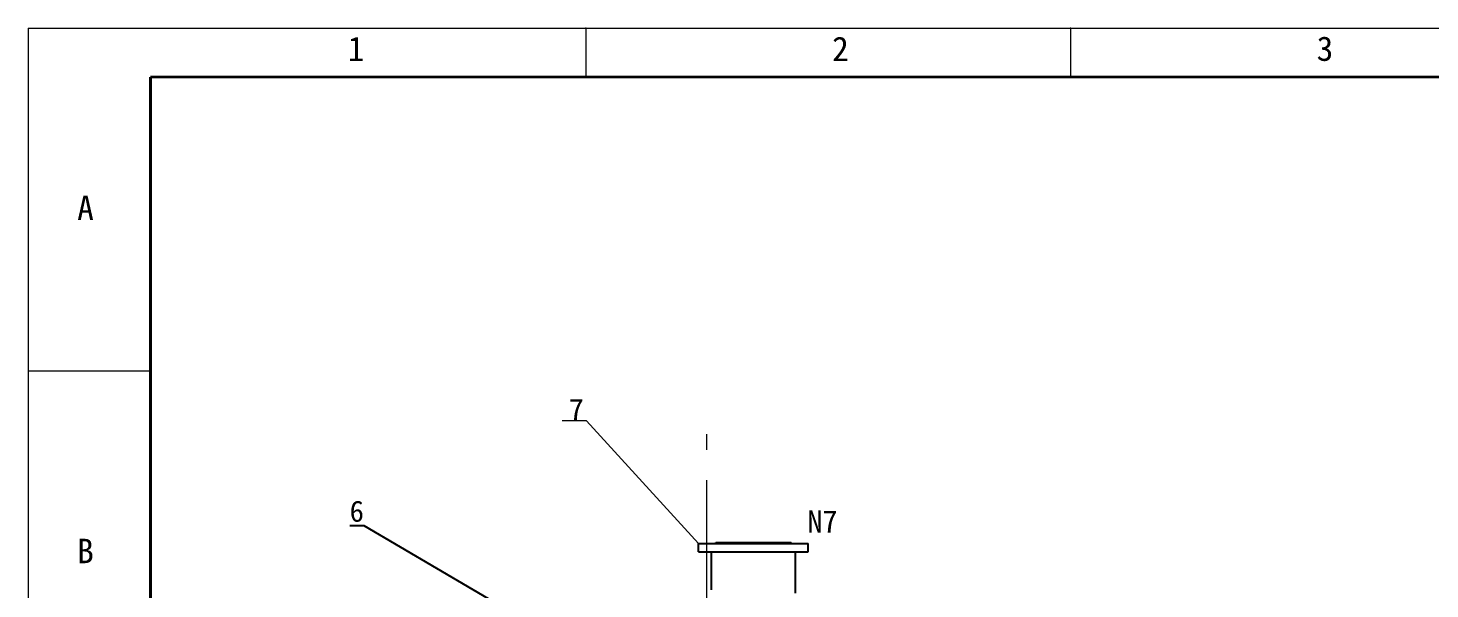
# Model space of a CAD drawing. Header units: millimetres. Extents: x 0 to 609, y 0 to 826.
# Drawn here: x 0.1 to 286.6, y 711.2 to 825.8 of the extents above; entities that cross this region are included whole.
import ezdxf

# ---------------------------------------------------------------- set-up
doc = ezdxf.new("R2010")
doc.units = ezdxf.units.MM
doc.header["$PDSIZE"] = -5
doc.linetypes.add('CENTER', pattern=[2, 1.25, -0.25, 0.25, -0.25])
for name, color, linetype, lineweight in [('A图框', 7, 'Continuous', 18), ('中心线', 1, 'CENTER', 0), ('标注1', 6, 'Continuous', 18), ('设备轮廓', 7, 'Continuous', 25)]:
    doc.layers.add(name, color=color, linetype=linetype, lineweight=lineweight)
doc.styles.add('工程字', font='')
doc.styles.get('工程字').set_extended_font_data('宋体')

msp = doc.modelspace()

# ---------------------------------------------------------------- linework, layer by layer
at = {"layer": 'A图框'}
for p, q in [((0.126, 825.804), (0.126, -0.196)), ((114.126, 825.804), (114.126, 815.804)), ((213.126, 825.804), (213.126, 815.804))]:
    msp.add_line(p, q, dxfattribs=at)
at = {"layer": 'A图框', "ltscale": 10}
for p, q in [((0.126, 825.804), (609.126, 825.804)), ((25.126, 755.72), (0.126, 755.72))]:
    msp.add_line(p, q, dxfattribs=at)
at = {"layer": 'A图框'}
for points in [[(599.126, 815.804, 0.6, 0.6, 0), (25.126, 815.804, 0.6, 0.6, 0)], [(25.126, 815.804, 0.6, 0.6, 0), (25.126, 9.804, 0.6, 0.6, 0)]]:
    msp.add_lwpolyline(points, format="xyseb", dxfattribs=at)
for p in [(114.126, 825.804), (213.126, 825.804)]:
    msp.add_point(p, dxfattribs=at)
at = {"layer": '中心线', "ltscale": 25}
msp.add_line((138.835, 152.163), (138.835, 742.824), dxfattribs=at)
at = {"layer": '标注1'}
for p, q in [((114.274, 745.594), (109.274, 745.594)), ((137.146, 720.483), (114.274, 745.594))]:
    msp.add_line(p, q, dxfattribs=at)
at = {"layer": '标注1', "linetype": 'ByBlock', "lineweight": -2}
for p, q in [((68.816, 724.077), (65.917, 724.077)), ((68.824, 724.077), (68.816, 724.077)), ((98.498, 706.687), (68.824, 724.077))]:
    msp.add_line(p, q, dxfattribs=at)
at = {"layer": '设备轮廓'}
for p, q in [((137.146, 718.774), (137.146, 720.483)), ((137.146, 720.483), (159.57, 720.483)), ((140.67, 720.483), (140.67, 720.696)), ((140.67, 720.696), (156.046, 720.696)), ((156.046, 720.483), (156.046, 720.696)), ((159.57, 718.774), (159.57, 720.483)), ((137.146, 718.774), (159.57, 718.774)), ((139.789, 711.034), (139.789, 718.774)), ((156.927, 710.328), (156.927, 718.774))]:
    msp.add_line(p, q, dxfattribs=at)

# ---------------------------------------------------------------- texts
at = {"layer": 'A图框', "char_height": 5, "width": 10, "attachment_point": 5, "style": '工程字'}
for s, insert in [('1', (67.148, 821.554)), ('2', (166.148, 821.554)), ('3', (265.148, 821.554)), ('A', (11.867, 789.057)), ('B', (11.867, 718.974))]:
    msp.add_mtext(s, dxfattribs=dict(at, insert=insert))
at = {"layer": '标注1', "char_height": 4.536, "attachment_point": 1}
for s, insert in [('7', (110.606, 750.064)), ('N7', (159.385, 727.283))]:
    msp.add_mtext_dynamic_manual_height_columns(s, width=1180.04707, gutter_width=12.5, heights=[0], dxfattribs=dict(at, insert=insert))
at = {"layer": '标注1', "insert": (68.773, 729.261), "char_height": 4.32, "width": 5.70951, "attachment_point": 3}
msp.add_mtext('6', dxfattribs=at)

doc.saveas('drawing.dxf')
